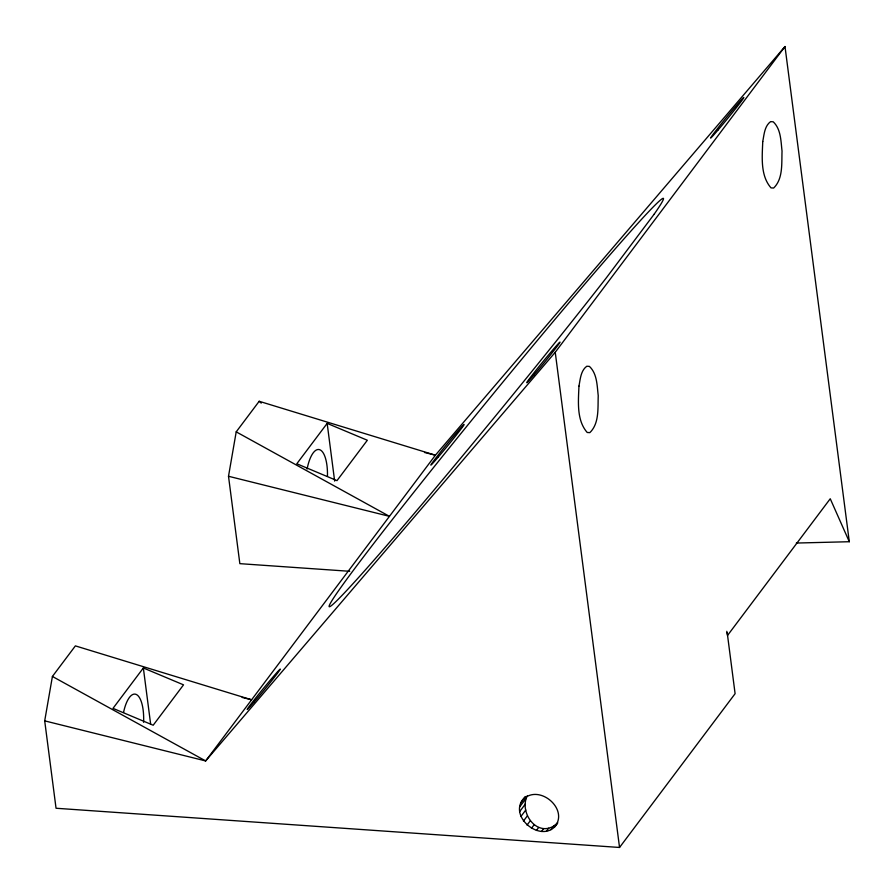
<?xml version="1.0" encoding="UTF-8"?>
<svg xmlns="http://www.w3.org/2000/svg" width="894" height="894" viewBox="0 0 894 894"><rect width="100%" height="100%" fill="white"/><g stroke="black" fill="none" stroke-linecap="round" stroke-linejoin="round"><path stroke-width="1.34" d="M550.905 829.677L553.509 826.212L557.733 822.782C543.943 846.819 504.73 815.641 525.314 796.755M553.509 826.212C535.562 836.527 519.112 811.596 527.304 795.761M727.202 632.661L735.103 693.688L619.542 847.467L56.043 808.254L44.7 720.866L52.411 676.456L75.387 645.881L251.594 699.779L242.129 697.432M349.733 571.3L239.849 563.656L228.506 476.267L236.206 431.858L259.182 401.283L435.4 455.191L784.999 46.533L849.3 541.719L796.342 543.049M554.548 827.017C569.467 809.606 539.797 783.904 523.638 798.979M143.353 667.974L113.002 708.361L153.187 725.235L183.527 684.849L143.353 667.974L150.673 724.364M327.159 423.387L296.808 463.762L336.993 480.637L367.333 440.25L327.159 423.387L334.658 481.117M44.7 720.866L205.654 760.928L555.241 352.281L784.999 46.533M521.046 802.588L525.605 796.52M519.682 806.902L526.398 797.962M519.637 811.64L525.415 803.952M520.923 816.479L525.761 810.031M523.448 821.061L527.404 815.797M527.035 825.106L530.231 820.848M531.449 828.325L534.064 824.838M536.378 830.492L538.635 827.498M541.496 831.476L543.619 828.649M546.446 831.196L548.692 828.213M424.583 452.498L435.4 455.191L205.654 760.928L52.411 676.456M228.506 476.267L389.449 516.341L236.206 431.858M259.182 401.283L261.227 403.127M849.3 541.719L830.247 498.751L727.537 635.433L726.8 631.309M555.241 352.281L619.542 847.467M307.1 469.071A29.67 10.717 -86 0 1 319.739 449.727A29.67 10.717 -86 0 1 327.45 476.413M123.54 712.462A29.67 10.717 -86 0 1 136.38 694.515A29.67 10.717 -86 0 1 143.599 722.307M578.954 386.096C578.362 401.406 576.406 420.202 587.213 432.484L589.828 432.64C599.427 423.454 597.751 407.91 598.231 395.673C597.047 385.772 597.226 373.692 589.414 366.395L586.788 366.238C580.675 370.708 580.318 379.268 578.954 386.096M762.761 141.509C762.169 156.808 760.213 175.604 771.019 187.885L773.634 188.042C783.233 178.856 781.546 163.311 782.038 151.075C780.853 141.174 781.032 129.094 773.209 121.796L770.594 121.64C764.471 126.11 764.124 134.67 762.761 141.509M654.084 214.303L606.512 277.609A263.719 7.878 -50.7 0 1 339.888 597.605A263.719 7.878 -50.7 0 1 490.448 397.249A263.719 7.878 -50.7 0 1 654.084 214.303M717.893 130.178A26.373 0.793 -50.7 0 0 743.786 97.692A26.373 0.793 -50.7 0 0 719.581 125.976A26.373 0.793 -50.7 0 0 717.893 130.178M534.087 374.776A26.373 0.793 -50.7 0 0 559.979 342.279A26.373 0.793 -50.7 0 0 535.774 370.574A26.373 0.793 -50.7 0 0 534.087 374.776M438.172 457.158A26.373 0.793 -50.7 0 0 464.064 424.661A26.373 0.793 -50.7 0 0 439.859 452.956A26.373 0.793 -50.7 0 0 438.172 457.158M254.365 701.745A26.373 0.793 -50.7 0 0 280.258 669.26A26.373 0.793 -50.7 0 0 256.053 697.555A26.373 0.793 -50.7 0 0 254.365 701.745"/></g></svg>
